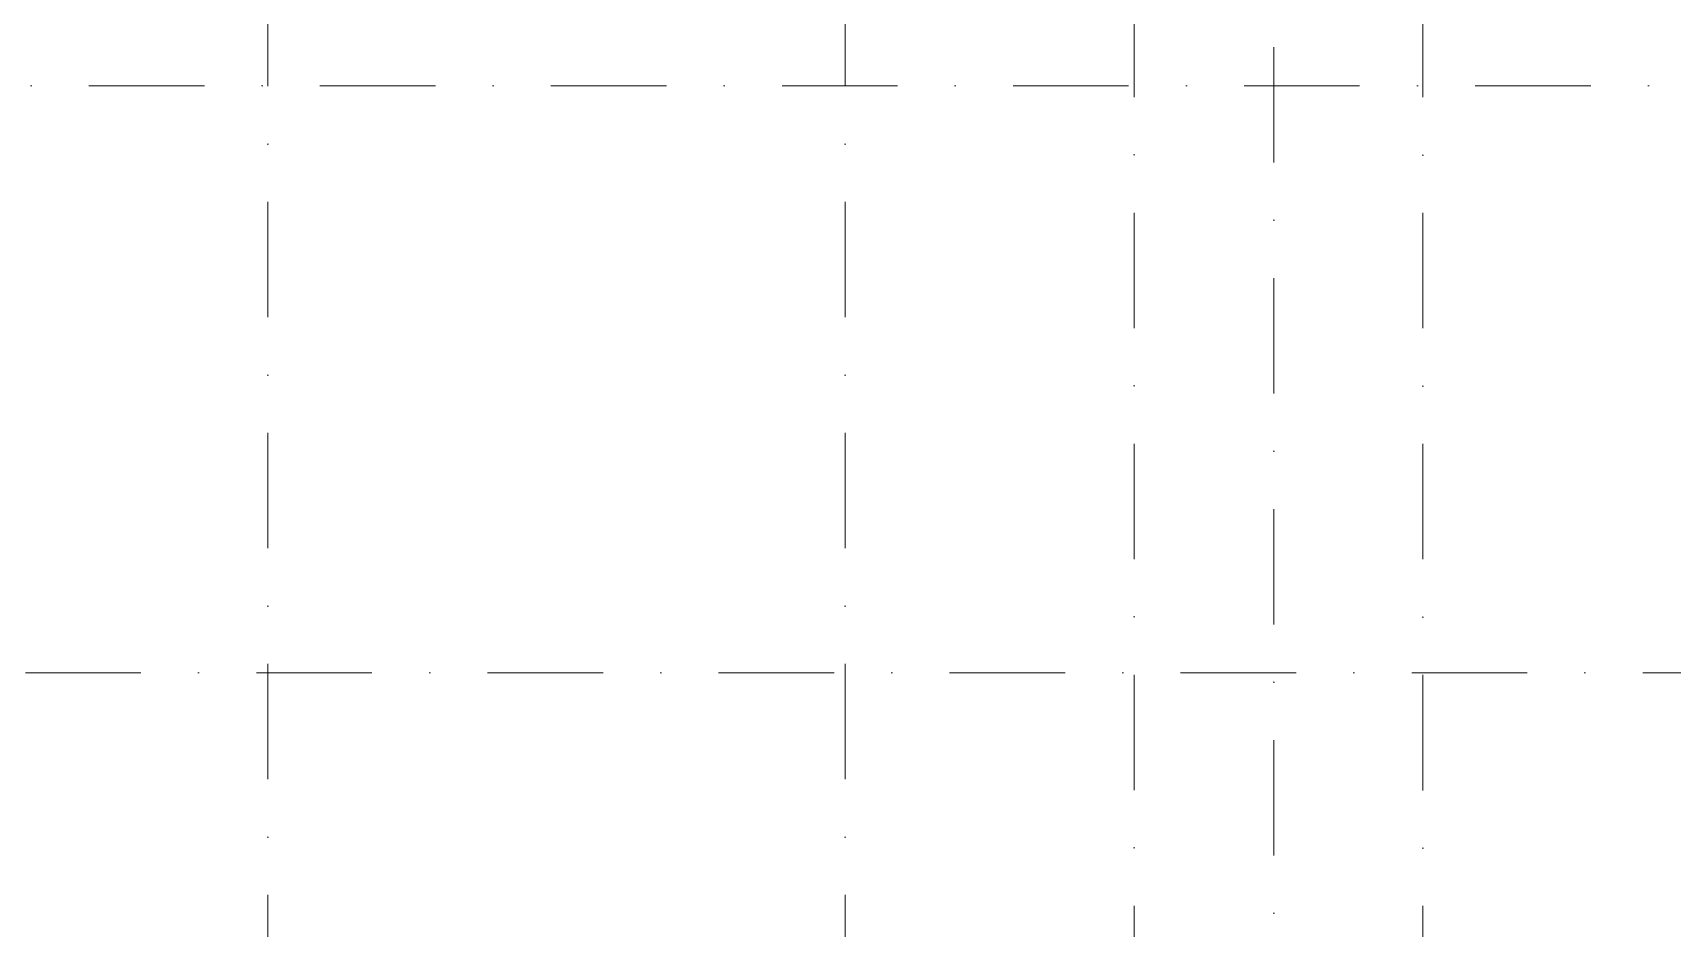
# Model space of a CAD drawing. Header units: millimetres. Extents: x -3092155 to 4513934, y -12317808 to 1850003.
# Drawn here: x -451735 to -443220, y -5720078 to -5715426 of the extents above; entities that cross this region are included whole.
import ezdxf

# ---------------------------------------------------------------- set-up
doc = ezdxf.new("R2010")
doc.units = ezdxf.units.MM
doc.header["$LTSCALE"] = 2
doc.header["$MEASUREMENT"] = 0
doc.linetypes.add('DASHDOT', pattern=[1, 0.5, -0.25, 0, -0.25])
doc.layers.add('GRID', color=251, linetype='DASHDOT', lineweight=5)

msp = doc.modelspace()

# ---------------------------------------------------------------- linework, layer by layer
at = {"layer": 'GRID', "color": 5, "ltscale": 600}
for p, q in [((-445289.7, -5655495.3), (-445289.7, -5744297.3)), ((-446014.7, -5656356), (-446014.7, -5743436.5)), ((-444514.7, -5656356.5), (-444514.7, -5743436)), ((-450514.7, -5657499.4), (-450514.7, -5742293.2)), ((-447515.1, -5657499.4), (-447515.1, -5742293.2))]:
    msp.add_line(p, q, dxfattribs=at)
at = {"layer": 'GRID', "color": 6, "ltscale": 600}
for p, q in [((-461044.9, -5715701.2), (-366465.5, -5715701.2)), ((-460174.6, -5718751.2), (-367335.1, -5718751.2))]:
    msp.add_line(p, q, dxfattribs=at)

doc.saveas('drawing.dxf')
